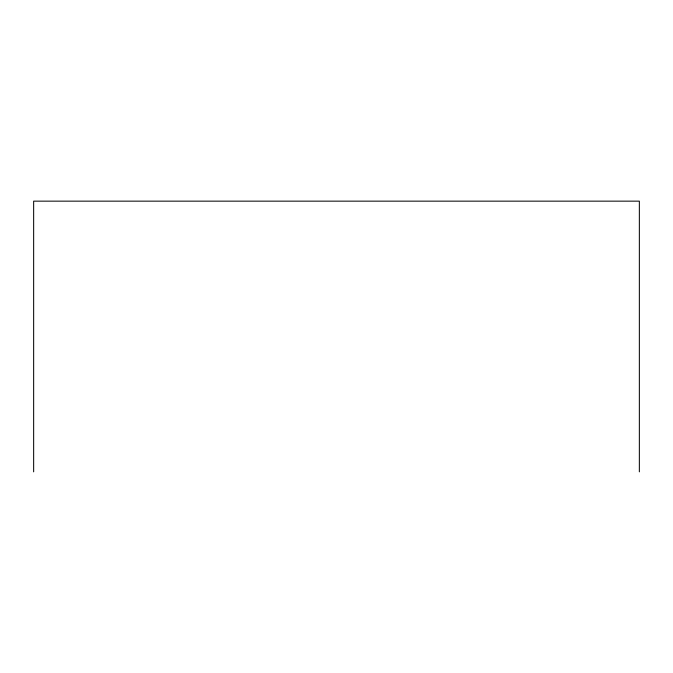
<?xml version="1.0" encoding="UTF-8"?>
<svg xmlns="http://www.w3.org/2000/svg" width="673" height="673" viewBox="0 0 673 673"><rect width="100%" height="100%" fill="white"/><g stroke="black" fill="none" stroke-linecap="round" stroke-linejoin="round"><path stroke-width="1.01" d="M639.35 471.849L639.35 201.151L33.65 201.151L33.65 471.849"/></g></svg>
